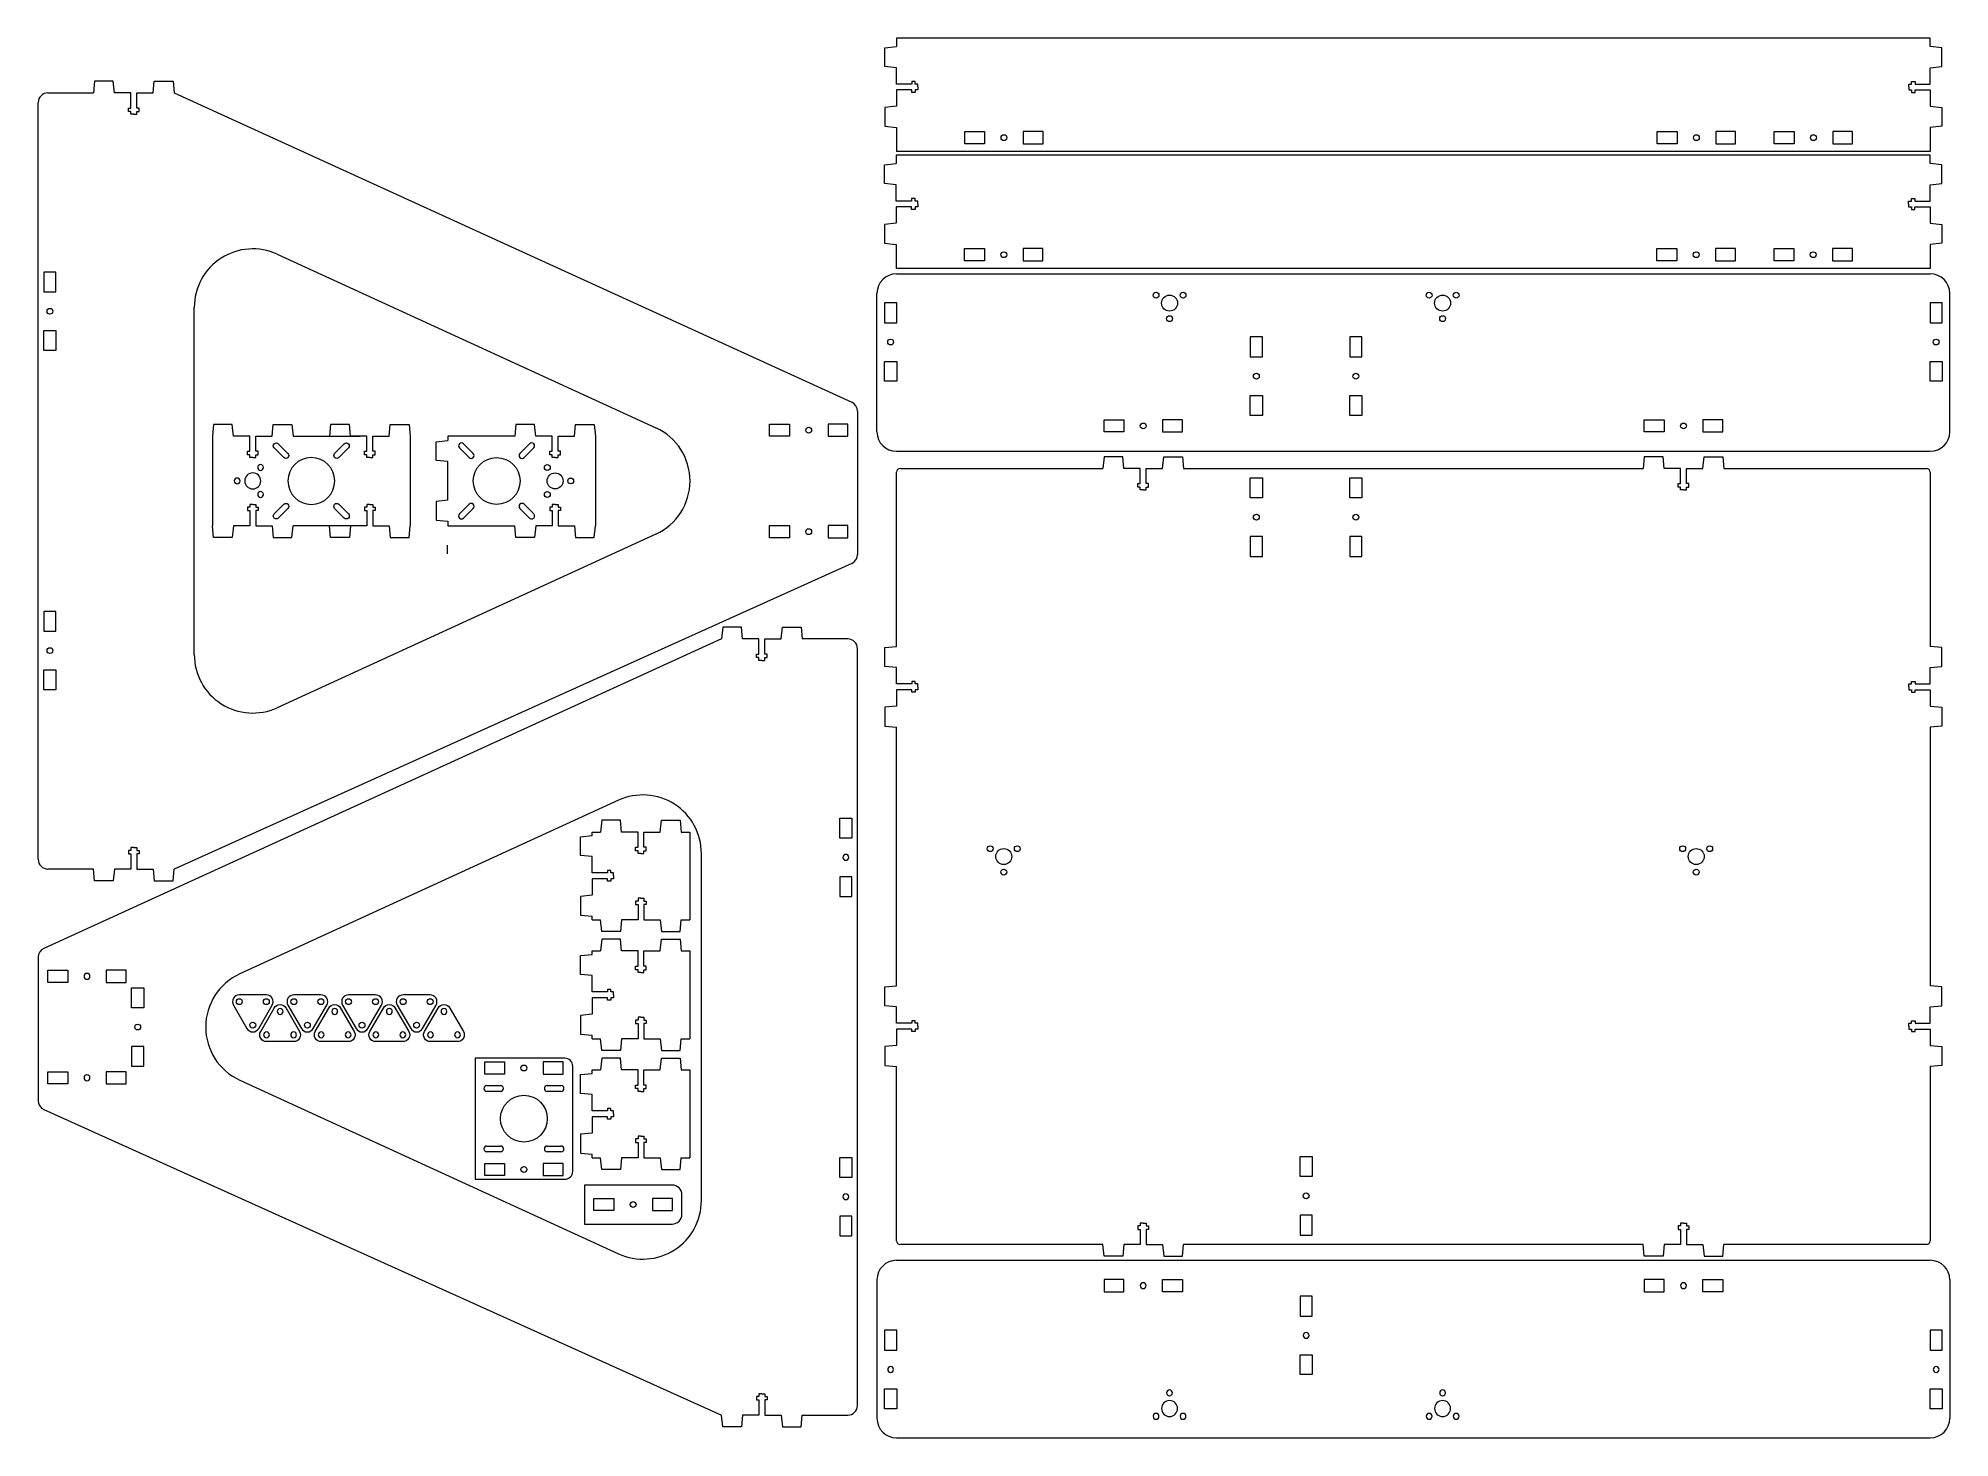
# Model space of a CAD drawing. Header units: millimetres. Extents: x -340 to 640, y -370 to 348.
import ezdxf

# ---------------------------------------------------------------- set-up
doc = ezdxf.new("R2010")
doc.units = ezdxf.units.MM
doc.layers.get('0').update_dxf_attribs({"linetype": 'CONTINUOUS', "lineweight": 0})

# ---------------------------------------------------------------- blocks, each defined once
blk = doc.blocks.new('T-slot-male-3mm')
for p, q in [((0, 11), (-1.5, 11)), ((-1.5, 11), (-1.5, 9.6)), ((0, 11), (1.5, 11)), ((1.5, 11), (1.5, 9.6)), ((-20.1, -6), (-20.7, 0)), ((-9.9, 0), (-10.5, -6)), ((-1.5, 0), (-9.9, 0)), ((-1.5, 9.6), (-2.75, 9.6)), ((-2.75, 9.6), (-2.75, 7.8)), ((-2.75, 7.8), (-1.5, 7.8)), ((-1.5, 7.8), (-1.5, 0)), ((1.5, 9.6), (2.75, 9.6)), ((2.75, 7.8), (1.5, 7.8)), ((1.5, 7.8), (1.5, 0)), ((1.5, 0), (9.9, 0)), ((2.75, 9.6), (2.75, 7.8)), ((9.9, 0), (10.5, -6)), ((20.1, -6), (20.7, 0)), ((-10.5, -6), (-20.1, -6)), ((10.5, -6), (20.1, -6))]:
    blk.add_line(p, q)
blk = doc.blocks.new('T-slot-female-3mm')
for p, q in [((-20.1, -3.1), (-20.1, 3.1)), ((-20.1, 3.1), (-9.9, 3.1)), ((-9.9, 3.1), (-9.9, -3.1)), ((20.1, 3.1), (9.9, 3.1)), ((9.9, 3.1), (9.9, -3.1)), ((20.1, -3.1), (20.1, 3.1)), ((-9.9, -3.1), (-20.1, -3.1)), ((9.9, -3.1), (20.1, -3.1))]:
    blk.add_line(p, q)
blk.add_circle((0, 0), 1.5)
blk = doc.blocks.new('Bar-mount-perfs')
for centre in [(-6.93, 4), (6.93, 4), (0, -8)]:
    blk.add_circle(centre, 1.5)
blk = doc.blocks.new('Bar-mount-cap')
for p, q in [((-9.96, 2.25), (-3.03, -9.75)), ((6.93, 7.5), (-6.93, 7.5)), ((3.03, -9.75), (9.96, 2.25))]:
    blk.add_line(p, q)
for centre, start, end in [((-6.93, 4), 90, 210), ((6.93, 4), 330, 90), ((0, -8), 210, 330)]:
    blk.add_arc(centre, 3.5, start, end)
blk.add_blockref('Bar-mount-perfs', (0, 0))
blk = doc.blocks.new('Motor-bolt-slit')
for p, q in [((-3.5, 1.5), (3.5, 1.5)), ((3.5, -1.5), (-3.5, -1.5))]:
    blk.add_line(p, q)
for centre, start, end in [((-3.5, 0), 90, 270), ((3.5, 0), 270, 90)]:
    blk.add_arc(centre, 1.5, start, end)
blk = doc.blocks.new('Motor-mount-sliding')
blk.add_circle((0, 0), 12)
for p in [(-15.5, 15.5), (15.5, 15.5), (-15.5, -15.5), (15.5, -15.5)]:
    blk.add_blockref('Motor-bolt-slit', p)
blk = doc.blocks.new('Bar-mount')
for centre, radius in [((-6.93, 4), 1.5), ((0, 0), 4.1), ((6.93, 4), 1.5), ((0, -8), 1.5)]:
    blk.add_circle(centre, radius)
blk = doc.blocks.new('Motor-mount-centering')
blk.add_circle((0, 0), 12)
for p, rotation in [((-15.5, 15.5), 135), ((15.5, 15.5), 45), ((-15.5, -15.5), 225), ((15.5, -15.5), 315)]:
    blk.add_blockref('Motor-bolt-slit', p, dxfattribs=dict(rotation=rotation))

msp = doc.modelspace()

# ---------------------------------------------------------------- linework, layer by layer
for p, q in [((630, 348), (100, 348)), ((100, 348), (100, 343.7)), ((630, 343.7), (630, 348)), ((-340, -73), (-340, 315)), ((-335, 320), (-311.7, 320)), ((-270.3, 320), (77.08, 161.34)), ((100, 302.3), (100, 290)), ((630, 302.3), (630, 290)), ((629.9, 288), (99.9, 288)), ((99.9, 288), (99.9, 283.7)), ((630, 290), (100, 290)), ((629.9, 283.7), (629.9, 288)), ((-217.5, 237.27), (-23.35, 148.27)), ((99.9, 242.3), (99.9, 230)), ((629.9, 242.3), (629.9, 230)), ((629.9, 230), (99.9, 230)), ((100, 227.21), (630, 227.21)), ((90, 146.21), (90, 217.21)), ((640, 146.21), (640, 217.21)), ((-260, 32), (-260, 210)), ((80, 156.79), (80, 83.23)), ((-250.7, 144), (-250.7, 98)), ((-209.3, 144), (-175, 144)), ((-149.3, 144), (-149.3, 98)), ((-136, 141.1), (-130, 141.7)), ((-136, 131.5), (-136, 141.1)), ((-95.7, 144), (-130, 144)), ((-130, 144), (-130, 141.7)), ((-54.3, 144), (-54.3, 98)), ((-130, 130.9), (-136, 131.5)), ((-130, 111.1), (-130, 130.9)), ((100, 136.21), (630, 136.21)), ((102, 127.44), (205.8, 127.44)), ((247.2, 127.44), (482.8, 127.44)), ((524.2, 127.44), (628, 127.44)), ((100, 36.14), (100, 125.44)), ((630, 125.44), (630, 36.14)), ((-130, 111.1), (-136, 110.5)), ((-136, 110.5), (-136, 100.9)), ((-136, 100.9), (-130, 100.3)), ((-130, 100.3), (-130, 98)), ((-130, 98), (-95.7, 98)), ((-23.35, 93.73), (-217.5, 4.73)), ((-175, 98), (-209.3, 98)), ((77.06, 78.67), (-270.3, -78)), ((-130.1, 83.7), (-130.1, 88)), ((10.3, 40), (-337.08, -118.66)), ((75, 40), (51.7, 40)), ((80, -353), (80, 35)), ((100, -137.86), (100, -5.26)), ((630, -5.26), (630, -137.86)), ((-42.5, -42.73), (-236.65, -131.73)), ((-56, -60.8), (-56, -59)), ((-56, -59), (-51.7, -59)), ((-10.3, -59), (-6, -59)), ((-6, -59), (-6, -104)), ((-311.7, -78), (-335, -78)), ((0, -248), (0, -70)), ((-56, -104), (-56, -102.2)), ((-56, -104), (-51.7, -104)), ((-10.3, -104), (-6, -104)), ((-340, -123.21), (-340, -196.77)), ((-56, -121.8), (-56, -120)), ((-56, -120), (-51.7, -120)), ((-10.3, -120), (-6, -120)), ((-6, -120), (-6, -165)), ((-56, -165), (-56, -163.2)), ((-56, -165), (-51.7, -165)), ((-10.3, -165), (-6, -165)), ((-116, -175), (-116, -237)), ((-70, -175), (-116, -175)), ((-66, -233), (-66, -179)), ((-56, -182.8), (-56, -181)), ((-56, -181), (-51.7, -181)), ((-10.3, -181), (-6, -181)), ((-6, -181), (-6, -226)), ((100, -268.56), (100, -179.26)), ((630, -179.26), (630, -268.56)), ((-236.65, -186.27), (-42.5, -275.27)), ((-337.06, -201.33), (10.3, -358)), ((-56, -226), (-56, -224.2)), ((-56, -226), (-51.7, -226)), ((-10.3, -226), (-6, -226)), ((-116, -237), (-70, -237)), ((-60, -240), (-60, -260)), ((-15, -240), (-60, -240)), ((-10, -255), (-10, -245)), ((-60, -260), (-15, -260)), ((205.8, -270.56), (102, -270.56)), ((482.8, -270.56), (247.2, -270.56)), ((628, -270.56), (524.2, -270.56)), ((100, -278.6), (630, -278.6)), ((90, -288.6), (90, -359.6)), ((640, -288.6), (640, -359.6)), ((51.7, -358), (75, -358)), ((100, -369.6), (630, -369.6))]:
    msp.add_line(p, q)
for centre, radius, start, end in [((-335, 315), 5, 90, 180), ((-230, 210), 30, 65.37316, 180), ((100, 217.21), 10, 90, 180), ((630, 217.21), 10, 0, 90), ((75, 156.79), 5, 0, 65.45145), ((-35.85, 121), 30, 294.62684, 65.37316), ((100, 146.21), 10, 180, 270), ((630, 146.21), 10, 270, 0), ((102, 125.44), 2, 90, 180), ((628, 125.44), 2, 0, 90), ((75, 83.23), 5, 294.27731, 0), ((75, 35), 5, 360, 90), ((-230, 32), 30, 180, 294.62684), ((-30, -70), 30, 0, 114.62684), ((-335, -73), 5, 180, 270), ((-335, -123.21), 5, 114.54855, 180), ((-224.15, -159), 30, 114.62684, 245.37316), ((-70, -179), 4, 0, 90), ((-335, -196.77), 5, 180, 245.72269), ((-70, -233), 4, 270, 0), ((-15, -245), 5, 0, 90), ((-30, -248), 30, 245.37316, 0), ((-15, -255), 5, 270, 0), ((102, -268.56), 2, 180, 270), ((628, -268.56), 2, 270, 0), ((100, -288.6), 10, 90, 180), ((630, -288.6), 10, 0, 90), ((75, -353), 5, 270, 360), ((100, -359.6), 10, 180, 270), ((630, -359.6), 10, 270, 0)]:
    msp.add_arc(centre, radius, start, end)

# ---------------------------------------------------------------- block references
at = {"yscale": -1}
for name, p, rotation in [('T-slot-male-3mm', (100, 323), 90), ('T-slot-male-3mm', (99.9, 263), 90), ('T-slot-male-3mm', (-170, 144), 360), ('Motor-mount-centering', (-200, 121), 360), ('Bar-mount', (-230, 121), 330.00000000000006), ('T-slot-male-3mm', (-230, 98), 179.99999999999997), ('T-slot-male-3mm', (31, 40), 360), ('T-slot-female-3mm', (74, -72), 89.99999999999999), ('T-slot-male-3mm', (-31, -104), 180), ('T-slot-female-3mm', (-315, -133), 179.99999999999997), ('T-slot-male-3mm', (-31, -165), 180), ('T-slot-female-3mm', (-315, -185), 179.99999999999997), ('T-slot-male-3mm', (-31, -226), 180), ('T-slot-female-3mm', (74, -246), 89.99999999999999), ('T-slot-female-3mm', (310, -317.1), 270), ('T-slot-female-3mm', (97, -334.6), 270), ('T-slot-female-3mm', (633, -334.6), 270), ('T-slot-male-3mm', (31, -358), 179.99999999999997)]:
    msp.add_blockref(name, p, dxfattribs=dict(at, rotation=rotation))
for name, p, rotation in [('T-slot-male-3mm', (630, 323), 90), ('T-slot-male-3mm', (-291, 320), 180), ('T-slot-male-3mm', (629.9, 263), 90), ('T-slot-female-3mm', (-334, 208), 90), ('T-slot-female-3mm', (97, 192.21), 90), ('T-slot-female-3mm', (633, 192.21), 90), ('T-slot-female-3mm', (284.5, 174.71), 90), ('T-slot-female-3mm', (335.5, 174.71), 90), ('T-slot-male-3mm', (-230, 144), 179.99999999999997), ('Motor-mount-centering', (-105, 121), 180), ('Bar-mount', (-75, 121), 210), ('T-slot-male-3mm', (226.5, 127.44), 180), ('T-slot-male-3mm', (503.5, 127.44), 180), ('T-slot-female-3mm', (284.5, 102.44), 270), ('T-slot-female-3mm', (335.5, 102.44), 270), ('T-slot-male-3mm', (-170, 98), 360), ('T-slot-female-3mm', (-334, 34), 90), ('T-slot-male-3mm', (100, 15.44), 270), ('T-slot-male-3mm', (630, 15.44), 90), ('T-slot-male-3mm', (-31, -59), 180), ('T-slot-male-3mm', (-56, -81.5), 270), ('T-slot-male-3mm', (-31, -120), 180), ('T-slot-male-3mm', (-56, -142.5), 270), ('T-slot-female-3mm', (-289, -159), 270), ('T-slot-male-3mm', (100, -158.56), 270), ('T-slot-male-3mm', (630, -158.56), 90), ('T-slot-male-3mm', (-31, -181), 180), ('T-slot-male-3mm', (-56, -203.5), 270), ('T-slot-female-3mm', (310, -245.56), 270)]:
    msp.add_blockref(name, p, dxfattribs=dict(rotation=rotation))
for name, p in [('T-slot-female-3mm', (155.1, 297)), ('T-slot-female-3mm', (510.1, 297)), ('T-slot-female-3mm', (570.1, 297)), ('T-slot-female-3mm', (155, 237)), ('T-slot-female-3mm', (510, 237)), ('T-slot-female-3mm', (570, 237)), ('Bar-mount', (240, 212.21)), ('Bar-mount', (380, 212.21)), ('T-slot-female-3mm', (55, 147)), ('T-slot-female-3mm', (226.5, 149.21)), ('T-slot-female-3mm', (503.5, 149.21)), ('T-slot-male-3mm', (-75, 98)), ('T-slot-female-3mm', (55, 95)), ('T-slot-male-3mm', (-291, -78)), ('Bar-mount', (155, -71.56)), ('Bar-mount', (510, -71.56)), ('Bar-mount-cap', (-230, -150)), ('Bar-mount-cap', (-202, -150)), ('Bar-mount-cap', (-174, -150)), ('Bar-mount-cap', (-146, -150)), ('T-slot-female-3mm', (-91, -180)), ('Motor-mount-sliding', (-91, -206)), ('T-slot-female-3mm', (-91, -232)), ('T-slot-female-3mm', (-35, -250)), ('T-slot-male-3mm', (226.5, -270.56)), ('T-slot-male-3mm', (503.5, -270.56))]:
    msp.add_blockref(name, p)
for name, p in [('T-slot-male-3mm', (-75, 144)), ('Bar-mount-cap', (-216, -159)), ('Bar-mount-cap', (-188, -159)), ('Bar-mount-cap', (-160, -159)), ('Bar-mount-cap', (-132, -159)), ('T-slot-female-3mm', (226.5, -291.6)), ('T-slot-female-3mm', (503.5, -291.6)), ('Bar-mount', (240, -354.6)), ('Bar-mount', (380, -354.6))]:
    msp.add_blockref(name, p, dxfattribs=at)

doc.saveas('drawing.dxf')
